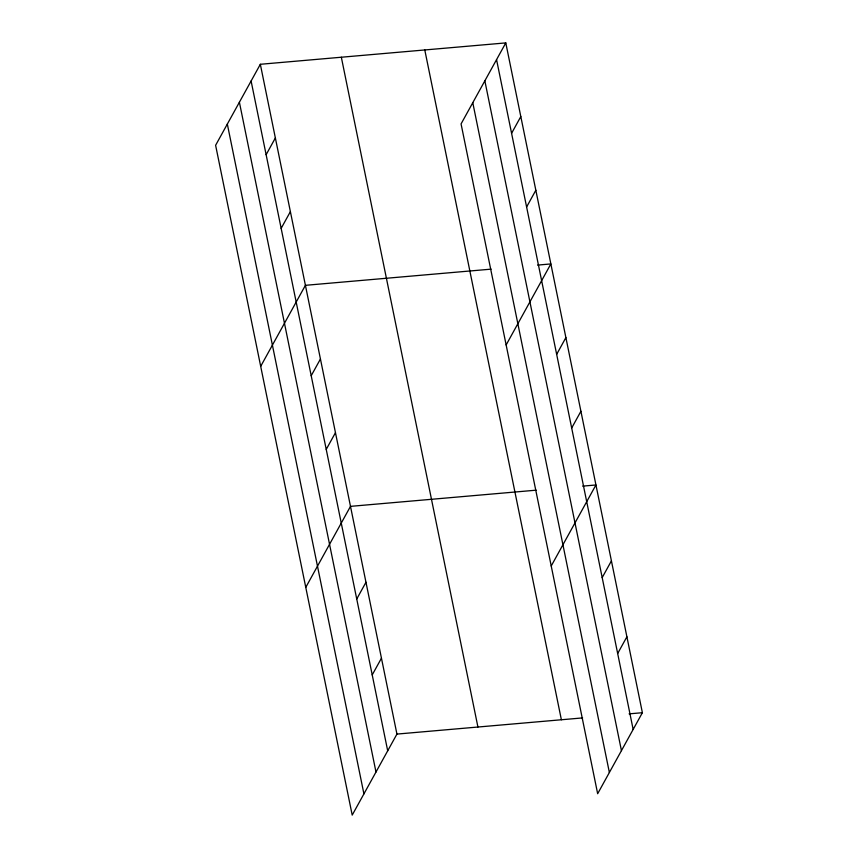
<?xml version="1.0" encoding="UTF-8"?>
<svg xmlns="http://www.w3.org/2000/svg" width="858" height="858" viewBox="0 0 858 858"><rect width="100%" height="100%" fill="white"/><g stroke="black" fill="none" stroke-linecap="round" stroke-linejoin="round"><path stroke-width="1.29" d="M260.339 64.286L215.615 145.292L352.209 815.1L396.932 734.083L260.339 64.286L505.791 42.9L642.385 712.708L597.661 793.714L461.068 123.917L505.791 42.9M266.13 154.687L275.364 137.966M281.156 228.367L290.39 211.636M260.693 366.334L305.416 285.317L491.108 269.144M311.207 375.718L320.442 358.998M326.233 449.399L335.467 432.679M511.582 133.301L520.806 116.581M305.77 587.365L350.493 506.359L536.186 490.175M526.608 206.982L535.832 190.262M356.746 598.991L365.969 582.271M506.145 344.948L550.857 263.932L537.58 265.09M372.222 674.903L381.456 658.183M556.66 354.343L565.883 337.612M571.675 428.013L580.909 411.293M551.222 565.98L595.935 484.974L582.657 486.132M602.187 577.606L611.422 560.885M617.663 653.517L626.898 636.797M396.932 734.083L582.625 717.91M629.096 713.856L642.385 712.708M496.557 59.62L633.15 729.429M484.845 80.834L621.439 750.643M472.779 102.692L609.373 772.5M424.785 49.957L561.379 719.765M341.334 57.229L477.927 727.026M251.104 81.006L387.698 750.814M239.393 102.22L375.986 772.028M227.327 124.078L363.921 793.886"/></g></svg>
